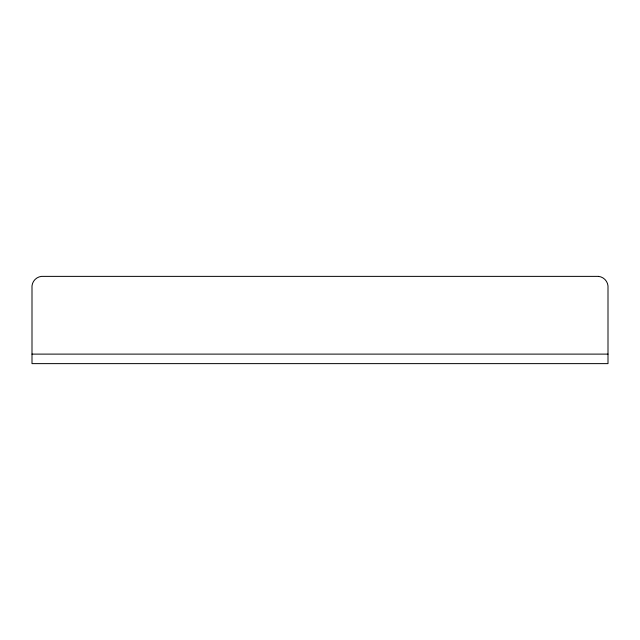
<?xml version="1.0" encoding="UTF-8"?>
<svg xmlns="http://www.w3.org/2000/svg" width="640" height="640" viewBox="0 0 640 640"><rect width="100%" height="100%" fill="white"/><g stroke="black" fill="none" stroke-linecap="round" stroke-linejoin="round"><path stroke-width="0.96" d="M32 354.112L608 354.112M598.488 276.376L41.512 276.376A10.704 10.704 0 0 0 32 285.888L32 363.624L608 363.624L608 285.888A10.704 10.704 0 0 0 598.488 276.376"/></g></svg>
